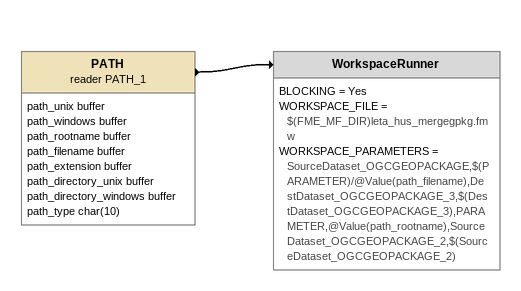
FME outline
PATH (reader PATH_1)
    attributes: path_unix buffer, path_windows buffer, path_rootname buffer, path_filename buffer, path_extension buffer, path_directory_unix buffer, path_directory_windows buffer, path_type char(10)
    -> WorkspaceRunner
WorkspaceRunner
    BLOCKING = Yes
    WORKSPACE_FILE = $(FME_MF_DIR)leta_hus_mergegpkg.fmw
    WORKSPACE_PARAMETERS = SourceDataset_OGCGEOPACKAGE,$(PARAMETER)/@Value(path_filename),DestDataset_OGCGEOPACKAGE_3,$(DestDataset_OGCGEOPACKAGE_3),PARAMETER,@Value(path_rootname),SourceDataset_OGCGEOPACKAGE_2,$(SourceDataset_OGCGEOPACKAGE_2)
